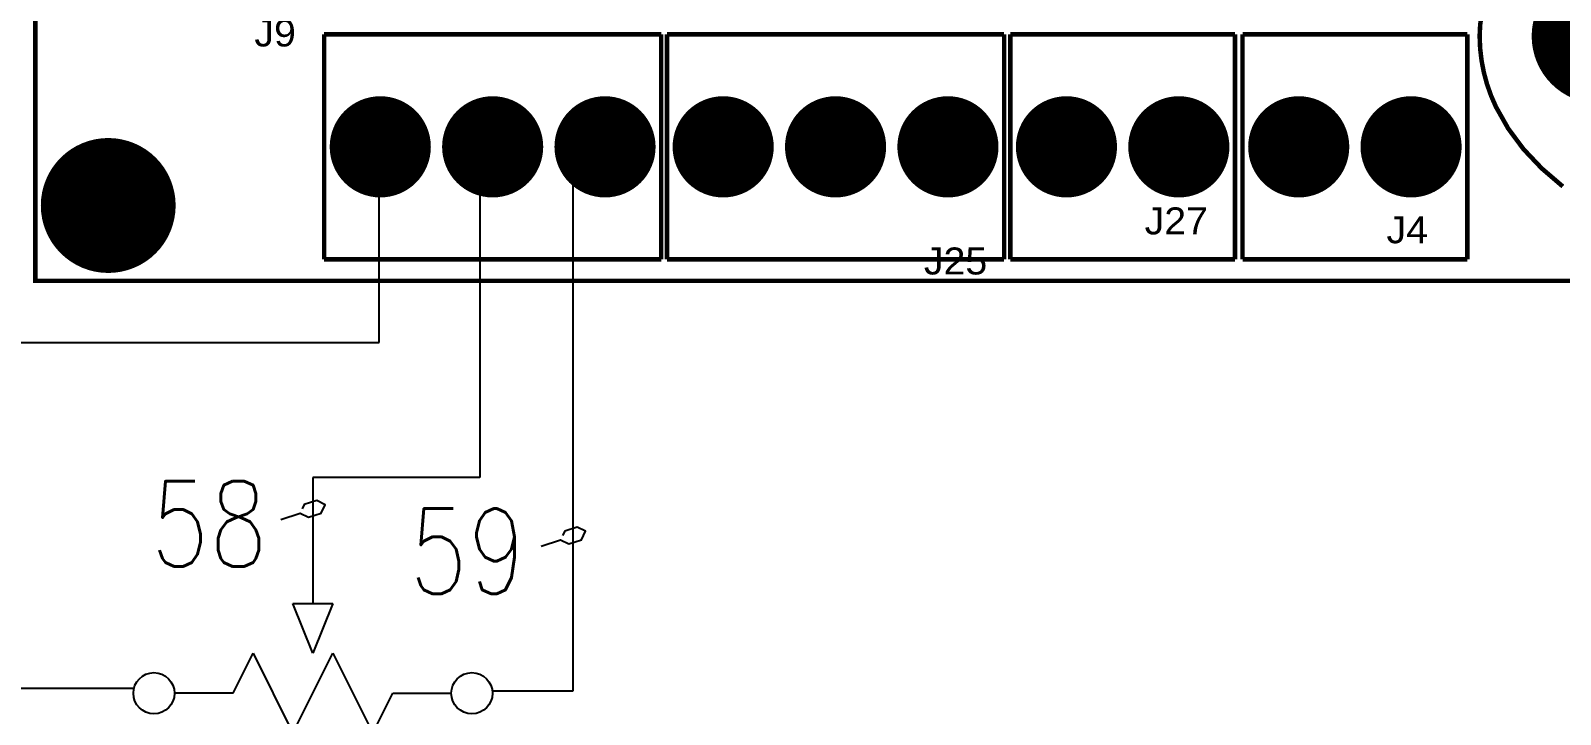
# Model space of a CAD drawing. Header units: inches. Extents: x 18.7 to 39.4, y 4.3 to 20.5.
# Drawn here: x 23.2 to 26.794, y 7.589 to 9.195 of the extents above; entities that cross this region are included whole.
import ezdxf
from ezdxf.enums import TextEntityAlignment as Align

# ---------------------------------------------------------------- set-up
doc = ezdxf.new("R2010")
doc.units = ezdxf.units.IN
doc.header["$MEASUREMENT"] = 0
for name, color, linetype in [('SYMS', 7, 'Continuous'), ('TAGS', 150, 'Continuous'), ('WIREFIXED', 7, 'Continuous'), ('WIRES', 7, 'Continuous')]:
    doc.layers.add(name, color=color, linetype=linetype)
doc.styles.get("Standard").update_dxf_attribs({"font": 'arial.ttf'})
doc.styles.add('WD', font='romans.shx')

# ---------------------------------------------------------------- blocks, each defined once
blk = doc.blocks.new('EPAD')
at = {"const_width": 0.5}
blk.add_lwpolyline([(-0.25, 0, 1), (0.25, 0, 1)], format="xyb", close=True, dxfattribs=at)
blk = doc.blocks.new('NextionControlV4')
at = {"const_width": 0.008}
for points in [[(41.8232, 12.2592), (48.3286, 12.2592), (48.3286, 16.8025), (41.8232, 16.8025), (41.8232, 12.2592)], [(41.8232, 12.2592), (48.3286, 12.2592), (48.3286, 16.8025), (41.8232, 16.8025), (41.8232, 12.2592)], [(41.8232, 12.2592), (48.3286, 12.2592), (48.3286, 16.8025), (41.8232, 16.8025), (41.8232, 12.2592)], [(44.5441, 12.9341), (44.5061, 12.9052), (44.4731, 12.8743), (44.4454, 12.8415), (44.4234, 12.8069), (44.4146, 12.789), (44.4073, 12.7707), (44.4015, 12.7521), (44.3974, 12.7331), (44.3949, 12.7138), (44.394, 12.6942), (44.3949, 12.6724), (44.3974, 12.6509), (44.4015, 12.6297), (44.4071, 12.6089), (44.4143, 12.5885), (44.423, 12.5686), (44.4448, 12.53), (44.472, 12.4934), (44.5046, 12.459), (44.542, 12.427)], [(44.5441, 12.9341), (44.5061, 12.9052), (44.4731, 12.8743), (44.4454, 12.8415), (44.4234, 12.8069), (44.4146, 12.789), (44.4073, 12.7707), (44.4015, 12.7521), (44.3974, 12.7331), (44.3949, 12.7138), (44.394, 12.6942), (44.3949, 12.6724), (44.3974, 12.6509), (44.4015, 12.6297), (44.4071, 12.6089), (44.4143, 12.5885), (44.423, 12.5686), (44.4448, 12.53), (44.472, 12.4934), (44.5046, 12.459), (44.542, 12.427)], [(44.5441, 12.9341), (44.5061, 12.9052), (44.4731, 12.8743), (44.4454, 12.8415), (44.4234, 12.8069), (44.4146, 12.789), (44.4073, 12.7707), (44.4015, 12.7521), (44.3974, 12.7331), (44.3949, 12.7138), (44.394, 12.6942), (44.3949, 12.6724), (44.3974, 12.6509), (44.4015, 12.6297), (44.4071, 12.6089), (44.4143, 12.5885), (44.423, 12.5686), (44.4448, 12.53), (44.472, 12.4934), (44.5046, 12.459), (44.542, 12.427)], [(42.3373, 12.6974), (42.3373, 12.2974)], [(42.9373, 12.6974), (42.3373, 12.6974)], [(42.3373, 12.6974), (42.3373, 12.2974)], [(42.9373, 12.6974), (42.3373, 12.6974)], [(42.3373, 12.6974), (42.3373, 12.2974)], [(42.9373, 12.6974), (42.3373, 12.6974)], [(42.9373, 12.6974), (42.9373, 12.2974)], [(42.9373, 12.6974), (42.9373, 12.2974)], [(42.9373, 12.6974), (42.9373, 12.2974)], [(42.9476, 12.6974), (42.9476, 12.2974)], [(43.5476, 12.6974), (42.9476, 12.6974)], [(42.9476, 12.6974), (42.9476, 12.2974)], [(43.5476, 12.6974), (42.9476, 12.6974)], [(42.9476, 12.6974), (42.9476, 12.2974)], [(43.5476, 12.6974), (42.9476, 12.6974)], [(43.5476, 12.6974), (43.5476, 12.2974)], [(43.5476, 12.6974), (43.5476, 12.2974)], [(43.5476, 12.6974), (43.5476, 12.2974)], [(43.5586, 12.2974), (43.5586, 12.6974)], [(43.9586, 12.6974), (43.5586, 12.6974)], [(43.5586, 12.2974), (43.5586, 12.6974)], [(43.9586, 12.6974), (43.5586, 12.6974)], [(43.5586, 12.2974), (43.5586, 12.6974)], [(43.9586, 12.6974), (43.5586, 12.6974)], [(43.9586, 12.2974), (43.9586, 12.6974)], [(43.9586, 12.2974), (43.9586, 12.6974)], [(43.9586, 12.2974), (43.9586, 12.6974)], [(43.972, 12.2974), (43.972, 12.6974)], [(44.372, 12.6974), (43.972, 12.6974)], [(43.972, 12.2974), (43.972, 12.6974)], [(44.372, 12.6974), (43.972, 12.6974)], [(43.972, 12.2974), (43.972, 12.6974)], [(44.372, 12.6974), (43.972, 12.6974)], [(44.372, 12.2974), (44.372, 12.6974)], [(44.372, 12.2974), (44.372, 12.6974)], [(44.372, 12.2974), (44.372, 12.6974)], [(42.3373, 12.2974), (42.9373, 12.2974)], [(42.3373, 12.2974), (42.9373, 12.2974)], [(42.3373, 12.2974), (42.9373, 12.2974)], [(42.9476, 12.2974), (43.5476, 12.2974)], [(42.9476, 12.2974), (43.5476, 12.2974)], [(42.9476, 12.2974), (43.5476, 12.2974)], [(43.9586, 12.2974), (43.5586, 12.2974)], [(43.9586, 12.2974), (43.5586, 12.2974)], [(43.9586, 12.2974), (43.5586, 12.2974)], [(44.372, 12.2974), (43.972, 12.2974)], [(44.372, 12.2974), (43.972, 12.2974)], [(44.372, 12.2974), (43.972, 12.2974)]]:
    blk.add_lwpolyline(points, dxfattribs=at)
for p, xscale, yscale in [((44.6066, 12.6942), 0.24, 0.24), ((42.4373, 12.4974), 0.18, 0.18), ((42.6373, 12.4974), 0.18, 0.18), ((42.8373, 12.4974), 0.18, 0.18), ((43.0476, 12.4974), 0.18, 0.18), ((43.2476, 12.4974), 0.18, 0.18), ((43.4476, 12.4974), 0.18, 0.18), ((43.6586, 12.4974), 0.18, 0.18), ((43.8586, 12.4974), 0.18, 0.18), ((44.072, 12.4974), 0.18, 0.18), ((44.272, 12.4974), 0.18, 0.18), ((41.9531, 12.3931), 0.24, 0.24)]:
    blk.add_blockref('EPAD', p, dxfattribs=dict(xscale=xscale, yscale=yscale))
at = {"width": 1.041667}
for s, p in [('J9', (42.2133, 12.6759)), ('J9', (42.2133, 12.6759)), ('J9', (42.2133, 12.6759)), ('J27', (43.7978, 12.3417)), ('J27', (43.7978, 12.3417)), ('J27', (43.7978, 12.3417)), ('J4', (44.2283, 12.326)), ('J4', (44.2283, 12.326)), ('J4', (44.2283, 12.326)), ('J25', (43.4049, 12.2704)), ('J25', (43.4049, 12.2704)), ('J25', (43.4049, 12.2704))]:
    blk.add_text(s, height=0.048, dxfattribs=at).set_placement(p)
blk = doc.blocks.new('VVR1TZR')
for p, q in [((0, 0.125), (0, 0.2168)), ((0.0625, 0.0938), (0, 0.125)), ((-0.0625, 0.0312), (0.0625, 0.0938)), ((-0.1406, -0.0312), (-0.1406, 0.0312)), ((-0.1406, 0.0312), (-0.0625, 0)), ((0.0625, -0.0312), (-0.0625, 0.0312)), ((-0.0625, 0), (-0.1406, -0.0312)), ((-0.0625, -0.0938), (0.0625, -0.0312)), ((0, -0.125), (-0.0625, -0.0938)), ((0, -0.125), (0, -0.2168))]:
    blk.add_line(p, q)
for centre in [(0, 0.249), (0, -0.249)]:
    blk.add_circle(centre, 0.0322)
at = {"style": 'WD', "width": 0.7}
for tag, p in [('INST', (0.1562, 0.5599)), ('LOC', (0.1562, 0.3903))]:
    blk.add_attdef(tag, text='', height=0.125, dxfattribs=at).set_placement(p, align=Align.TOP_LEFT)
at = {"linetype": 'Continuous', "style": 'WD', "flags": 8}
for tag, p in [('TERM01', (-0.0625, 0.2812)), ('TERM03', (-0.0781, 0.0469))]:
    blk.add_attdef(tag, text='', height=0.125, dxfattribs=at).set_placement(p, align=Align.RIGHT)
at = {"color": 7, "style": 'WD', "flags": 1}
for tag, p in [('X2TERM01', (0, 0.2812)), ('X4TERM01', (-0.0312, 0.25)), ('X1TERM01', (0.0312, 0.25)), ('X4TERM03', (-0.1406, 0)), ('X4TERM02', (-0.0312, -0.25)), ('X1TERM02', (0.0312, -0.25)), ('X8TERM02', (0, -0.2812))]:
    blk.add_attdef(tag, p, '', height=0.0125, dxfattribs=at)
at = {"style": 'WD'}
for tag, p, width in [('RATING1', (0.1562, 0.1091), 0.9), ('TAG1', (0.1531, -0.0472), 0.9), ('DESC1', (0.1562, -0.2034), 0.7), ('DESC2', (0.1562, -0.3597), 0.7)]:
    blk.add_attdef(tag, p, '', height=0.125, dxfattribs=dict(at, width=width))
at = {"style": 'WD', "flags": 9}
blk.add_attdef('FAMILY', text='', height=0.01, dxfattribs=at).set_placement((-0.2191, -0.0659), align=Align.CENTER)
at = {"linetype": 'Continuous', "style": 'WD', "flags": 9}
for tag, p in [('MFG', (-0.2211, -0.0986)), ('CAT', (-0.2211, -0.0835))]:
    blk.add_attdef(tag, text='', height=0.01, dxfattribs=at).set_placement(p, align=Align.MIDDLE)
blk.add_attdef('ASSYCODE', text='', height=0.01, dxfattribs=at).set_placement((-0.2188, -0.125), align=Align.CENTER)
at = {"linetype": 'Continuous', "style": 'WD', "flags": 8}
blk.add_attdef('TERM02', text='', height=0.125, dxfattribs=at).set_placement((-0.0625, -0.2812), align=Align.TOP_RIGHT)
blk = doc.blocks.new('WD_WNV')
at = {"style": 'WD', "flags": 1}
for tag, p in [('W01USER', (-0.0625, 0.0938)), ('W02USER', (-0.0625, 0.0859)), ('W03USER', (-0.0625, 0.0781)), ('W04USER', (-0.0625, 0.0703)), ('W05USER', (-0.0625, 0.0625)), ('W06USER', (-0.0625, 0.0547)), ('W07USER', (-0.0625, 0.0469)), ('W08USER', (-0.0625, 0.0391)), ('W09USER', (-0.0625, 0.0312)), ('W10USER', (-0.0625, 0.0234))]:
    blk.add_attdef(tag, text='', height=0.005, dxfattribs=at).set_placement(p, align=Align.CENTER)
at = {"linetype": 'Continuous', "style": 'WD', "width": 0.8}
blk.add_attdef('WIRENO', text='', height=0.125, dxfattribs=at).set_placement((-0.05, 0), align=Align.MIDDLE_RIGHT)

msp = doc.modelspace()

# ---------------------------------------------------------------- linework, layer by layer
at = {"layer": 'WIREFIXED'}
for points in [[(23.7878, 8.047), (23.8332, 8.0621), (23.8529, 8.0522), (23.8823, 8.062), (23.8921, 8.0817), (23.8724, 8.0916), (23.843, 8.0818), (23.8381, 8.0719)], [(24.3995, 7.9844), (24.4449, 7.9995), (24.4646, 7.9897), (24.494, 7.9995), (24.5038, 8.0192), (24.4842, 8.029), (24.4548, 8.0192), (24.4498, 8.0094)]]:
    msp.add_lwpolyline(points, dxfattribs=at)
at = {"layer": 'WIRES'}
for p, q in [((24.2554, 8.9005), (24.2554, 8.1459)), ((24.019, 8.4627), (24.019, 8.8601)), ((24.4746, 7.6448), (24.4746, 8.8601)), ((23.1424, 8.4627), (24.019, 8.4627)), ((24.2554, 8.1459), (23.8632, 8.1459)), ((23.8632, 8.1459), (23.8632, 7.998)), ((23.8632, 7.998), (23.8632, 7.85)), ((23.4414, 7.6506), (23.1424, 7.6506)), ((24.2851, 7.6448), (24.4746, 7.6448))]:
    msp.add_line(p, q, dxfattribs=at)

# ---------------------------------------------------------------- block references
at = {"xscale": 1.32, "yscale": 1.32, "zscale": 1.32}
msp.add_blockref('NextionControlV4', (-31.9957, -7.5748), dxfattribs=at)
at = {"layer": 'SYMS'}
ref = msp.add_blockref('VVR1TZR', (23.8632, 7.6391), dxfattribs=dict(at, xscale=1.5, yscale=1.5, zscale=1.5, rotation=270))
ref.add_attrib('TAG1', 'PT100', (23.4849, 7.2744), dxfattribs={"layer": 'TAGS', "color": 250, "height": 0.1875, "style": 'WD', "width": 0.9})
at = {"layer": 'WIREFIXED'}
ref = msp.add_blockref('WD_WNV', (24.2554, 8.3723), dxfattribs=at)
ref.add_attrib('WIRENOF', '58', dxfattribs={"linetype": 'Continuous', "height": 0.2, "style": 'WD', "width": 0.8}).set_placement((23.7569, 8.0367), align=Align.MIDDLE_RIGHT)
ref = msp.add_blockref('WD_WNV', (24.4746, 8.0094), dxfattribs=at)
ref.add_attrib('WIRENOF', '59', dxfattribs={"linetype": 'Continuous', "height": 0.2, "style": 'WD', "width": 0.8}).set_placement((24.364, 7.9726), align=Align.MIDDLE_RIGHT)

doc.saveas('drawing.dxf')
